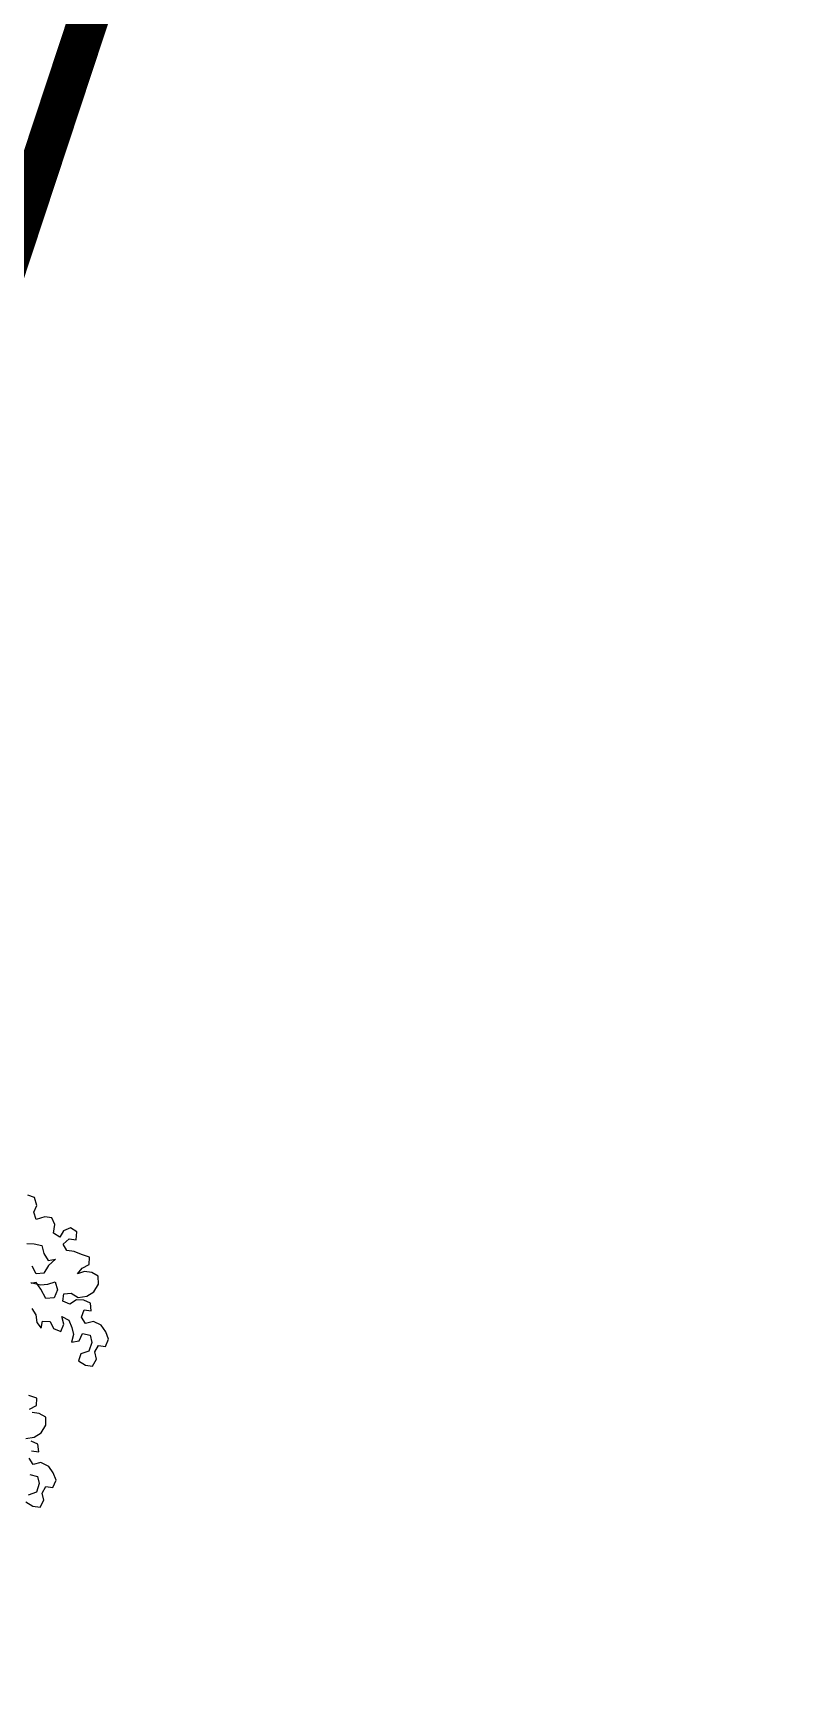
# Model space of a CAD drawing. Header units: inches. Extents: x 350994 to 353538, y 1581369 to 1583842.
# Drawn here: x 351640.598 to 351642.471, y 1583381.912 to 1583386.006 of the extents above; entities that cross this region are included whole.
import ezdxf

# ---------------------------------------------------------------- set-up
doc = ezdxf.new("R2010")
doc.units = ezdxf.units.IN
doc.header["$MEASUREMENT"] = 0
doc.linetypes.add('1', pattern=[0])
doc.linetypes.add('ACAD_ISO03W100', pattern=[30, 12, -18])
doc.layers.add('CW', color=94, linetype='1')
doc.layers.add('TREE', color=81, linetype='1')

# ---------------------------------------------------------------- blocks, each defined once
blk = doc.blocks.new('TREE_4')
at = {"color": 94}
for points in [[(2196.3, 6559.3), (2219.4, 6536.1), (2231, 6504.3), (2257, 6484), (2254.1, 6515.8), (2288.8, 6521.6), (2309, 6495.6), (2343.7, 6489.7), (2349.5, 6524.4), (2332.2, 6556.3), (2366.9, 6547.5), (2387.1, 6518.6), (2401.5, 6489.7), (2401.5, 6455), (2433.3, 6469.4), (2439.1, 6504.1), (2473.8, 6504.1), (2488.3, 6475.2), (2485.3, 6434.7), (2453.5, 6414.5), (2450.6, 6382.7), (2485.3, 6371.1), (2517.1, 6373.9), (2525.8, 6408.6), (2511.4, 6437.5), (2520.1, 6469.3), (2551.9, 6472.2), (2557.7, 6506.9), (2537.5, 6535.8), (2511.5, 6559), (2473.9, 6567.7), (2442.1, 6550.4), (2419, 6573.5), (2421.9, 6608.2), (2453.7, 6611.1), (2442.1, 6642.9), (2410.3, 6648.7), (2378.5, 6643), (2355.4, 6617), (2320.7, 6622.8), (2317.8, 6654.6), (2349.6, 6666.1), (2384.3, 6654.5), (2419, 6668.9), (2445.1, 6694.9), (2456.7, 6732.5), (2448, 6767.2), (2416.2, 6775.9), (2384.4, 6773.1), (2355.5, 6755.7), (2370, 6784.6), (2396, 6807.7), (2390.3, 6839.5), (2352.7, 6842.5), (2318, 6848.3), (2286.2, 6845.4), (2263.1, 6868.6), (2283.4, 6897.5), (2315.2, 6900.3), (2309.4, 6935), (2277.6, 6946.6), (2251.6, 6926.4), (2242.9, 6894.6), (2211.1, 6906.2), (2208.2, 6943.8), (2188, 6969.8), (2156.2, 6967), (2121.5, 6946.8), (2104.2, 6975.7), (2110, 7007.5), (2092.7, 7039.3), (2060.9, 7042.2)], [(2106.9, 6834), (2138.7, 6839.8), (2173.4, 6839.7), (2190.8, 6807.9), (2216.8, 6781.9), (2245.7, 6796.3), (2222.5, 6761.6), (2210.9, 6724.1), (2179.1, 6712.5), (2153.1, 6741.5)], [(2164.6, 6669.2), (2208, 6669.1), (2239.8, 6680.7), (2268.7, 6698), (2286, 6666.2), (2280.2, 6628.6), (2245.5, 6617.1), (2213.7, 6651.8), (2187.7, 6674.9), (2167.5, 6666.3)], [(2359.6, 5842.9), (2394.3, 5842.8), (2408.8, 5813.9), (2405.8, 5773.4), (2374, 5753.2)], [(2371.1, 5721.4), (2405.8, 5709.8), (2437.6, 5712.7), (2446.3, 5747.4), (2431.9, 5776.3), (2440.6, 5808.1), (2472.4, 5811), (2478.2, 5845.7), (2458, 5874.6), (2432, 5897.7), (2394.4, 5906.5), (2362.6, 5889.1), (2339.5, 5912.3)], [(2342.4, 5947), (2374.2, 5949.8), (2362.7, 5981.7), (2330.9, 5987.5)], [(2304.9, 5993.3), (2339.6, 6007.7), (2365.6, 6033.7), (2377.2, 6071.3), (2368.6, 6106), (2336.8, 6114.7), (2305, 6111.8)], [(2290.5, 6123.4), (2316.6, 6146.5), (2310.8, 6178.3), (2273.2, 6181.2)]]:
    blk.add_lwpolyline(points, dxfattribs=at)

msp = doc.modelspace()

# ---------------------------------------------------------------- linework, layer by layer
at = {"layer": 'CW', "linetype": 'ACAD_ISO03W100', "lineweight": 5, "ltscale": 0.1, "const_width": 0.1, "elevation": 92.9721}
msp.add_lwpolyline([(351749.1091, 1583331.1015), (351789.1285, 1583411.0933), (351812.9073, 1583459.5271), (351780.156, 1583481.9108), (351783.9605, 1583500.8764), (351739.9819, 1583521.8156), (351693.6391, 1583544.401), (351671.316, 1583477.6597), (351670.9742, 1583476.53), (351641.0252, 1583386.9131), (351630.3393, 1583354.5693), (351629.0396, 1583351.0026), (351623.7002, 1583336.0787), (351671.4247, 1583318.6985), (351678.0479, 1583332.3605), (351679.1819, 1583334.9694), (351687.203, 1583355.0947), (351749.1091, 1583331.1015)], dxfattribs=at)

# ---------------------------------------------------------------- block references
at = {"layer": 'TREE', "lineweight": 5, "xscale": 0.0005632341247466223, "yscale": 0.0005632341530485974, "zscale": 0.0005632341444510303, "rotation": 346.4411541233163}
msp.add_blockref('TREE_4', (351638.5274, 1583379.5267, 92.9721), dxfattribs=at)

doc.saveas('drawing.dxf')
